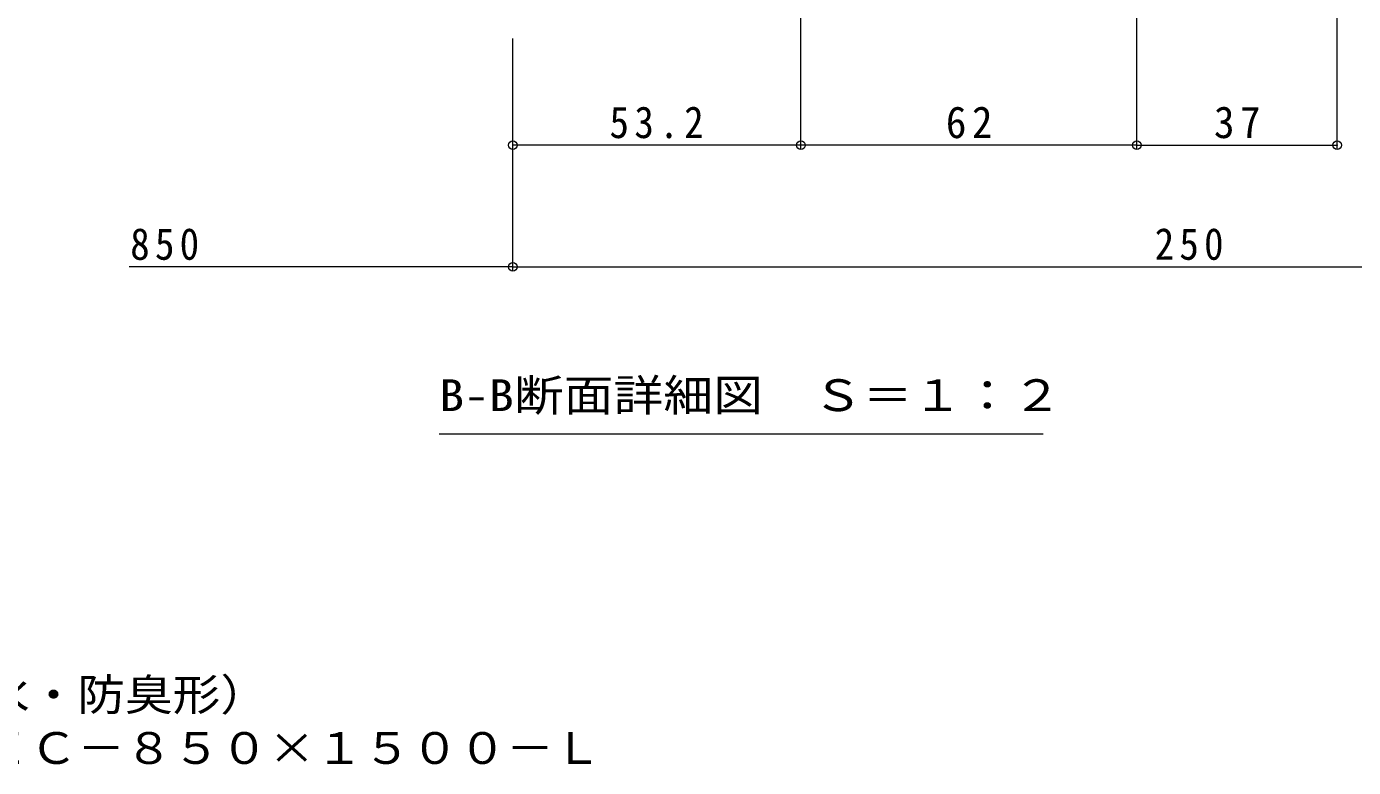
# Model space of a CAD drawing. Units: millimetres on the paper, enlarged 10 times, with parts at other scales. Extents: x -2635 to 2730, y -1962 to 1900.
# Drawn here: x 597 to 1822, y -1962 to -1278 of the extents above; entities that cross this region are included whole.
import ezdxf
from ezdxf.enums import TextEntityAlignment as Align

# ---------------------------------------------------------------- set-up
doc = ezdxf.new("R2010")
doc.units = ezdxf.units.MM
doc.header["$LTSCALE"] = 10
doc.header["$PDMODE"] = 32
doc.header["$PDSIZE"] = 8
for name, color, linetype, lineweight in [('D-5', 7, 'Continuous', 9), ('D-F', 7, 'Continuous', 9), ('F-5_F-5ﾚｲﾔ', 7, 'Continuous', 9)]:
    doc.layers.add(name, color=color, linetype=linetype, lineweight=lineweight)
doc.styles.add('ＭＳ ゴシック', font='')
doc.styles.get('ＭＳ ゴシック').set_extended_font_data('MS Gothic')

msp = doc.modelspace()

# ---------------------------------------------------------------- linework, layer by layer
at = {"layer": 'D-5'}
msp.add_line((1535.64, -1654.55), (978.14, -1654.55), dxfattribs=at)
at = {"layer": 'D-F'}
for p, q in [((1807.05, -1390.74), (1807.05, -508.72)), ((1622.04, -1390.74), (1622.04, -762.02)), ((1312.05, -1390.74), (1312.05, -1073.84)), ((1046.05, -1503.07), (1046.05, -1289.39)), ((1312.05, -1387.74), (1046.05, -1387.74)), ((1622.04, -1387.74), (1312.05, -1387.74)), ((1622.04, -1387.74), (1807.05, -1387.74)), ((1046.05, -1500.07), (691.79, -1500.07)), ((1046.05, -1500.07), (2296.05, -1500.07))]:
    msp.add_line(p, q, dxfattribs=at)
for p in [(1046.05, -1387.74), (1312.05, -1387.74), (1622.04, -1387.74), (1807.05, -1387.74), (1046.05, -1500.07)]:
    msp.add_point(p, dxfattribs=at)

# ---------------------------------------------------------------- texts
at = {"layer": 'D-5', "color": 2, "style": 'ＭＳ ゴシック', "width": 1.15}
msp.add_text('B-B断面詳細図\u3000Ｓ＝１：２', height=29.33, dxfattribs=at).set_placement((978.14, -1642.05), align=Align.BOTTOM_LEFT)
at = {"layer": 'D-F', "color": 2, "char_height": 29.33, "attachment_point": 7, "style": 'ＭＳ ゴシック'}
for s, insert in [('\\T1.28;\\W0.9;53.2', (1135.3, -1381.74)), ('\\T1.27;\\W0.95;62', (1445.79, -1381.74)), ('\\T1.27;\\W0.95;37', (1693.29, -1381.74)), ('\\T1.27;\\W0.9;850', (692.91, -1494.07)), ('\\T1.27;\\W0.9;250', (1638.55, -1494.07))]:
    msp.add_mtext(s, dxfattribs=dict(at, insert=insert))
at = {"layer": 'F-5_F-5ﾚｲﾔ', "color": 2, "style": 'ＭＳ ゴシック', "width": 1.1}
for s, p in [('１時間遮炎\u3000縞鋼板蓋\u3000屋内用\u3000二重蓋\u3000密閉形（防水・防臭形）', (-500.11, -1918.5)), ('スチール製\u3000ステンレス目地\u3000マシンハッチ\u3000Ｗ－１ＥＣ－８５０×１５００－Ｌ', (-500.11, -1967.71))]:
    msp.add_text(s, height=29.33, dxfattribs=at).set_placement(p, align=Align.BOTTOM_LEFT)

doc.saveas('drawing.dxf')
